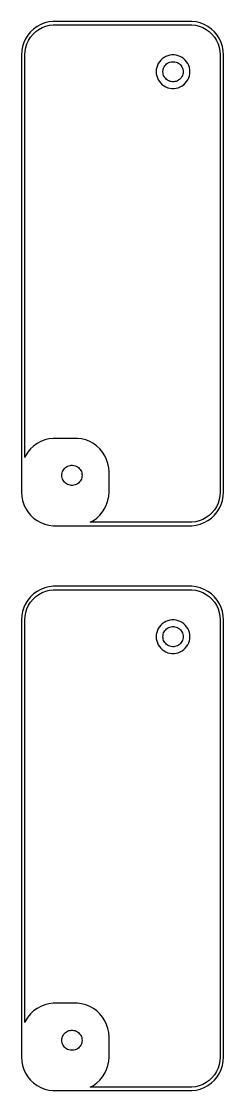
# Model space of a CAD drawing. Header units: metres. Extents: x -15 to 15, y 299 to 709.
# Drawn here: x -15 to 15, y 550.5 to 709.5 of the extents above; entities that cross this region are included whole.
import ezdxf

# ---------------------------------------------------------------- set-up
doc = ezdxf.new("R2010")
doc.units = ezdxf.units.M

msp = doc.modelspace()

# ---------------------------------------------------------------- linework, layer by layer
for p, q in [((-11.5451, 709.255), (-12.1289, 709.024)), ((-10.9369, 709.411), (-11.5451, 709.255)), ((-10.3139, 709.49), (-10.9369, 709.411)), ((10.3139, 709.49), (-10.3139, 709.49)), ((10.9369, 709.411), (10.3139, 709.49)), ((11.5451, 709.255), (10.9369, 709.411)), ((12.1289, 709.024), (11.5451, 709.255)), ((-13.6448, 707.923), (-14.0451, 707.439)), ((-13.1871, 708.353), (-13.6448, 707.923)), ((-13.6406, 707.145), (-13.2803, 707.58)), ((-13.2803, 707.58), (-12.8684, 707.967)), ((-12.6791, 708.722), (-13.1871, 708.353)), ((-12.8684, 707.967), (-12.4112, 708.299)), ((-12.1289, 709.024), (-12.6791, 708.722)), ((-12.4112, 708.299), (-11.916, 708.572)), ((-11.916, 708.572), (-11.3906, 708.78)), ((-11.3906, 708.78), (-10.8432, 708.92)), ((-10.8432, 708.92), (-10.2825, 708.991)), ((-10.2825, 708.991), (10.2825, 708.991)), ((10.2825, 708.991), (10.8432, 708.92)), ((10.8432, 708.92), (11.3906, 708.78)), ((11.3906, 708.78), (11.916, 708.572)), ((11.916, 708.572), (12.4112, 708.299)), ((12.6791, 708.722), (12.1289, 709.024)), ((12.4112, 708.299), (12.8684, 707.967)), ((13.1871, 708.353), (12.6791, 708.722)), ((12.8684, 707.967), (13.2803, 707.58)), ((13.6448, 707.923), (13.1871, 708.353)), ((13.2803, 707.58), (13.6406, 707.145)), ((14.0451, 707.439), (13.6448, 707.923)), ((-14.6489, 706.341), (-14.8429, 705.743)), ((-14.3815, 706.909), (-14.6489, 706.341)), ((-14.0451, 707.439), (-14.3815, 706.909)), ((-14.3586, 705.619), (-14.184, 706.157)), ((-14.184, 706.157), (-13.9434, 706.668)), ((-13.9434, 706.668), (-13.6406, 707.145)), ((13.6406, 707.145), (13.9434, 706.668)), ((13.9434, 706.668), (14.184, 706.157)), ((14.3815, 706.909), (14.0451, 707.439)), ((14.184, 706.157), (14.3586, 705.619)), ((14.6489, 706.341), (14.3815, 706.909)), ((14.8429, 705.743), (14.6489, 706.341)), ((-14.9606, 705.127), (-15, 704.5)), ((-15, 704.5), (-15, 639.5)), ((-14.8429, 705.743), (-14.9606, 705.127)), ((-14.5, 704.5), (-14.4645, 705.064)), ((-14.5, 644.657), (-14.5, 704.5)), ((-14.4645, 705.064), (-14.3586, 705.619)), ((6.72745, 704.378), (6.43555, 704.262)), ((7.03154, 704.456), (6.72745, 704.378)), ((7.34302, 704.495), (7.03154, 704.456)), ((7.65697, 704.495), (7.34302, 704.495)), ((7.96844, 704.456), (7.65697, 704.495)), ((8.27254, 704.378), (7.96844, 704.456)), ((8.56444, 704.262), (8.27254, 704.378)), ((14.3586, 705.619), (14.4645, 705.064)), ((14.4645, 705.064), (14.5, 704.5)), ((14.5, 704.5), (14.5, 639.5)), ((14.9606, 705.127), (14.8429, 705.743)), ((15, 704.5), (14.9606, 705.127)), ((15, 639.5), (15, 704.5)), ((5.17555, 702.92), (5.07854, 702.622)), ((5.30922, 703.204), (5.17555, 702.92)), ((5.47745, 703.469), (5.30922, 703.204)), ((5.67757, 703.711), (5.47745, 703.469)), ((5.90643, 703.926), (5.67757, 703.711)), ((6.16043, 704.111), (5.90643, 703.926)), ((6.10533, 702.552), (6.18553, 702.723)), ((6.43555, 704.262), (6.16043, 704.111)), ((6.18553, 702.723), (6.28647, 702.882)), ((6.28647, 702.882), (6.40654, 703.027)), ((6.40654, 703.027), (6.54385, 703.156)), ((6.54385, 703.156), (6.69626, 703.266)), ((6.69626, 703.266), (6.86133, 703.357)), ((6.86133, 703.357), (7.03647, 703.427)), ((7.03647, 703.427), (7.21892, 703.473)), ((7.21892, 703.473), (7.40581, 703.497)), ((7.40581, 703.497), (7.59418, 703.497)), ((7.59418, 703.497), (7.78107, 703.473)), ((7.78107, 703.473), (7.96352, 703.427)), ((7.96352, 703.427), (8.13866, 703.357)), ((8.13866, 703.357), (8.30373, 703.266)), ((8.30373, 703.266), (8.45613, 703.156)), ((8.45613, 703.156), (8.59344, 703.027)), ((8.83955, 704.111), (8.56444, 704.262)), ((8.59344, 703.027), (8.71352, 702.882)), ((8.71352, 702.882), (8.81445, 702.723)), ((8.81445, 702.723), (8.89465, 702.552)), ((9.09355, 703.926), (8.83955, 704.111)), ((9.32242, 703.711), (9.09355, 703.926)), ((9.52254, 703.469), (9.32242, 703.711)), ((9.69077, 703.204), (9.52254, 703.469)), ((9.82443, 702.92), (9.69077, 703.204)), ((9.92145, 702.622), (9.82443, 702.92)), ((5.0197, 702.313), (5, 702)), ((5, 702), (5.0197, 701.687)), ((5.07854, 702.622), (5.0197, 702.313)), ((5.0197, 701.687), (5.07854, 701.378)), ((5.07854, 701.378), (5.17555, 701.08)), ((6, 702), (6.01183, 702.188)), ((6.01183, 701.812), (6, 702)), ((6.01183, 702.188), (6.04712, 702.373)), ((6.04712, 701.627), (6.01183, 701.812)), ((6.04712, 702.373), (6.10533, 702.552)), ((6.10533, 701.448), (6.04712, 701.627)), ((6.18553, 701.277), (6.10533, 701.448)), ((6.28647, 701.118), (6.18553, 701.277)), ((6.40654, 700.973), (6.28647, 701.118)), ((8.71352, 701.118), (8.59344, 700.973)), ((8.81445, 701.277), (8.71352, 701.118)), ((8.89465, 701.448), (8.81445, 701.277)), ((8.89465, 702.552), (8.95287, 702.373)), ((8.95287, 701.627), (8.89465, 701.448)), ((8.95287, 702.373), (8.98816, 702.188)), ((8.98816, 701.812), (8.95287, 701.627)), ((8.98816, 702.188), (9, 702)), ((9, 702), (8.98816, 701.812)), ((9.82443, 701.08), (9.92145, 701.378)), ((9.98029, 702.313), (9.92145, 702.622)), ((9.92145, 701.378), (9.98029, 701.687)), ((10, 702), (9.98029, 702.313)), ((9.98029, 701.687), (10, 702)), ((5.17555, 701.08), (5.30922, 700.796)), ((5.30922, 700.796), (5.47745, 700.531)), ((5.47745, 700.531), (5.67757, 700.289)), ((5.67757, 700.289), (5.90643, 700.074)), ((5.90643, 700.074), (6.16043, 699.889)), ((6.16043, 699.889), (6.43555, 699.738)), ((6.54385, 700.844), (6.40654, 700.973)), ((6.43555, 699.738), (6.72745, 699.622)), ((6.69626, 700.734), (6.54385, 700.844)), ((6.86133, 700.643), (6.69626, 700.734)), ((6.72745, 699.622), (7.03154, 699.544)), ((7.03647, 700.573), (6.86133, 700.643)), ((7.03154, 699.544), (7.34302, 699.505)), ((7.21892, 700.527), (7.03647, 700.573)), ((7.40581, 700.503), (7.21892, 700.527)), ((7.59418, 700.503), (7.40581, 700.503)), ((7.78107, 700.527), (7.59418, 700.503)), ((7.65697, 699.505), (7.96844, 699.544)), ((7.96352, 700.573), (7.78107, 700.527)), ((8.13866, 700.643), (7.96352, 700.573)), ((7.96844, 699.544), (8.27254, 699.622)), ((8.30373, 700.734), (8.13866, 700.643)), ((8.27254, 699.622), (8.56444, 699.738)), ((8.45613, 700.844), (8.30373, 700.734)), ((8.59344, 700.973), (8.45613, 700.844)), ((8.56444, 699.738), (8.83955, 699.889)), ((8.83955, 699.889), (9.09355, 700.074)), ((9.09355, 700.074), (9.32242, 700.289)), ((9.32242, 700.289), (9.52254, 700.531)), ((9.52254, 700.531), (9.69077, 700.796)), ((9.69077, 700.796), (9.82443, 701.08)), ((7.34302, 699.505), (7.65697, 699.505)), ((-11.5451, 647.255), (-12.1289, 647.024)), ((-10.9369, 647.411), (-11.5451, 647.255)), ((-10.3139, 647.49), (-10.9369, 647.411)), ((-6.68604, 647.49), (-10.3139, 647.49)), ((-6.06308, 647.411), (-6.68604, 647.49)), ((-5.45491, 647.255), (-6.06308, 647.411)), ((-4.87109, 647.024), (-5.45491, 647.255)), ((-13.6448, 645.923), (-14.0451, 645.439)), ((-13.1871, 646.353), (-13.6448, 645.923)), ((-12.6791, 646.722), (-13.1871, 646.353)), ((-12.1289, 647.024), (-12.6791, 646.722)), ((-4.32086, 646.722), (-4.87109, 647.024)), ((-3.81287, 646.353), (-4.32086, 646.722)), ((-3.35515, 645.923), (-3.81287, 646.353)), ((-2.95491, 645.439), (-3.35515, 645.923)), ((-14.3815, 644.909), (-14.5, 644.657)), ((-14.0451, 645.439), (-14.3815, 644.909)), ((-2.61845, 644.909), (-2.95491, 645.439)), ((-2.3511, 644.341), (-2.61845, 644.909)), ((-2.15707, 643.743), (-2.3511, 644.341)), ((-8.98816, 642.188), (-8.95287, 642.373)), ((-8.95287, 642.373), (-8.89465, 642.552)), ((-8.89465, 642.552), (-8.81445, 642.723)), ((-8.81445, 642.723), (-8.71352, 642.882)), ((-8.71352, 642.882), (-8.59344, 643.027)), ((-8.59344, 643.027), (-8.45613, 643.156)), ((-8.45613, 643.156), (-8.30373, 643.266)), ((-8.30373, 643.266), (-8.13866, 643.357)), ((-8.13866, 643.357), (-7.96352, 643.427)), ((-7.96352, 643.427), (-7.78107, 643.473)), ((-7.78107, 643.473), (-7.59418, 643.497)), ((-7.59418, 643.497), (-7.40581, 643.497)), ((-7.40581, 643.497), (-7.21892, 643.473)), ((-7.21892, 643.473), (-7.03647, 643.427)), ((-7.03647, 643.427), (-6.86133, 643.357)), ((-6.86133, 643.357), (-6.69626, 643.266)), ((-6.69626, 643.266), (-6.54385, 643.156)), ((-6.54385, 643.156), (-6.40654, 643.027)), ((-6.40654, 643.027), (-6.28647, 642.882)), ((-6.28647, 642.882), (-6.18553, 642.723)), ((-6.18553, 642.723), (-6.10533, 642.552)), ((-6.10533, 642.552), (-6.04712, 642.373)), ((-6.04712, 642.373), (-6.01183, 642.188)), ((-2.03941, 643.127), (-2.15707, 643.743)), ((-2, 642.5), (-2.03941, 643.127)), ((-2, 639.5), (-2, 642.5)), ((-9, 642), (-8.98816, 642.188)), ((-8.98816, 641.812), (-9, 642)), ((-8.95287, 641.627), (-8.98816, 641.812)), ((-8.89465, 641.448), (-8.95287, 641.627)), ((-8.81445, 641.277), (-8.89465, 641.448)), ((-8.71352, 641.118), (-8.81445, 641.277)), ((-8.59344, 640.973), (-8.71352, 641.118)), ((-8.45613, 640.844), (-8.59344, 640.973)), ((-8.30373, 640.734), (-8.45613, 640.844)), ((-8.13866, 640.643), (-8.30373, 640.734)), ((-6.69626, 640.734), (-6.86133, 640.643)), ((-6.54385, 640.844), (-6.69626, 640.734)), ((-6.40654, 640.973), (-6.54385, 640.844)), ((-6.28647, 641.118), (-6.40654, 640.973)), ((-6.18553, 641.277), (-6.28647, 641.118)), ((-6.10533, 641.448), (-6.18553, 641.277)), ((-6.04712, 641.627), (-6.10533, 641.448)), ((-6.01183, 641.812), (-6.04712, 641.627)), ((-6.01183, 642.188), (-6, 642)), ((-6, 642), (-6.01183, 641.812)), ((-15, 639.5), (-14.9606, 638.873)), ((-7.96352, 640.573), (-8.13866, 640.643)), ((-7.78107, 640.527), (-7.96352, 640.573)), ((-7.59418, 640.503), (-7.78107, 640.527)), ((-7.40581, 640.503), (-7.59418, 640.503)), ((-7.21892, 640.527), (-7.40581, 640.503)), ((-7.03647, 640.573), (-7.21892, 640.527)), ((-6.86133, 640.643), (-7.03647, 640.573)), ((-2.03941, 638.873), (-2, 639.5)), ((14.5, 639.5), (14.4645, 638.936)), ((14.9606, 638.873), (15, 639.5)), ((-14.9606, 638.873), (-14.8429, 638.257)), ((-14.8429, 638.257), (-14.6489, 637.659)), ((-14.6489, 637.659), (-14.3815, 637.091)), ((-2.61845, 637.091), (-2.3511, 637.659)), ((-2.3511, 637.659), (-2.15707, 638.257)), ((-2.15707, 638.257), (-2.03941, 638.873)), ((14.184, 637.843), (13.9434, 637.332)), ((14.3586, 638.381), (14.184, 637.843)), ((14.4645, 638.936), (14.3586, 638.381)), ((14.3815, 637.091), (14.6489, 637.659)), ((14.6489, 637.659), (14.8429, 638.257)), ((14.8429, 638.257), (14.9606, 638.873)), ((-14.3815, 637.091), (-14.0451, 636.561)), ((-14.0451, 636.561), (-13.6448, 636.077)), ((-13.6448, 636.077), (-13.1871, 635.647)), ((-3.81287, 635.647), (-3.35515, 636.077)), ((-3.35515, 636.077), (-2.95491, 636.561)), ((-2.95491, 636.561), (-2.61845, 637.091)), ((12.8684, 636.033), (12.4112, 635.701)), ((13.2803, 636.42), (12.8684, 636.033)), ((13.1871, 635.647), (13.6448, 636.077)), ((13.6406, 636.855), (13.2803, 636.42)), ((13.9434, 637.332), (13.6406, 636.855)), ((13.6448, 636.077), (14.0451, 636.561)), ((14.0451, 636.561), (14.3815, 637.091)), ((-13.1871, 635.647), (-12.6791, 635.278)), ((-12.6791, 635.278), (-12.1289, 634.976)), ((-12.1289, 634.976), (-11.5451, 634.745)), ((-11.5451, 634.745), (-10.9369, 634.589)), ((-10.9369, 634.589), (-10.3139, 634.51)), ((-10.3139, 634.51), (10.3139, 634.51)), ((-4.81104, 635.009), (-4.32086, 635.278)), ((10.2825, 635.009), (-4.81104, 635.009)), ((-4.32086, 635.278), (-3.81287, 635.647)), ((10.8432, 635.08), (10.2825, 635.009)), ((10.3139, 634.51), (10.9369, 634.589)), ((11.3906, 635.22), (10.8432, 635.08)), ((10.9369, 634.589), (11.5451, 634.745)), ((11.916, 635.428), (11.3906, 635.22)), ((11.5451, 634.745), (12.1289, 634.976)), ((12.4112, 635.701), (11.916, 635.428)), ((12.1289, 634.976), (12.6791, 635.278)), ((12.6791, 635.278), (13.1871, 635.647)), ((-12.1289, 625.024), (-12.6791, 624.722)), ((-11.5451, 625.255), (-12.1289, 625.024)), ((-10.9369, 625.411), (-11.5451, 625.255)), ((-11.3906, 624.78), (-10.8432, 624.92)), ((-10.3139, 625.49), (-10.9369, 625.411)), ((-10.8432, 624.92), (-10.2825, 624.991)), ((10.3139, 625.49), (-10.3139, 625.49)), ((-10.2825, 624.991), (10.2825, 624.991)), ((10.2825, 624.991), (10.8432, 624.92)), ((10.9369, 625.411), (10.3139, 625.49)), ((10.8432, 624.92), (11.3906, 624.78)), ((11.5451, 625.255), (10.9369, 625.411)), ((12.1289, 625.024), (11.5451, 625.255)), ((12.6791, 624.722), (12.1289, 625.024)), ((-14.0451, 623.439), (-14.3815, 622.909)), ((-13.6448, 623.923), (-14.0451, 623.439)), ((-13.1871, 624.353), (-13.6448, 623.923)), ((-13.6406, 623.145), (-13.2803, 623.58)), ((-13.2803, 623.58), (-12.8684, 623.967)), ((-12.6791, 624.722), (-13.1871, 624.353)), ((-12.8684, 623.967), (-12.4112, 624.299)), ((-12.4112, 624.299), (-11.916, 624.572)), ((-11.916, 624.572), (-11.3906, 624.78)), ((11.3906, 624.78), (11.916, 624.572)), ((11.916, 624.572), (12.4112, 624.299)), ((12.4112, 624.299), (12.8684, 623.967)), ((13.1871, 624.353), (12.6791, 624.722)), ((12.8684, 623.967), (13.2803, 623.58)), ((13.6448, 623.923), (13.1871, 624.353)), ((13.2803, 623.58), (13.6406, 623.145)), ((14.0451, 623.439), (13.6448, 623.923)), ((14.3815, 622.909), (14.0451, 623.439)), ((-14.8429, 621.743), (-14.9606, 621.127)), ((-14.6489, 622.341), (-14.8429, 621.743)), ((-14.3815, 622.909), (-14.6489, 622.341)), ((-14.4645, 621.064), (-14.3586, 621.619)), ((-14.3586, 621.619), (-14.184, 622.157)), ((-14.184, 622.157), (-13.9434, 622.668)), ((-13.9434, 622.668), (-13.6406, 623.145)), ((13.6406, 623.145), (13.9434, 622.668)), ((13.9434, 622.668), (14.184, 622.157)), ((14.184, 622.157), (14.3586, 621.619)), ((14.3586, 621.619), (14.4645, 621.064)), ((14.6489, 622.341), (14.3815, 622.909)), ((14.8429, 621.743), (14.6489, 622.341)), ((14.9606, 621.127), (14.8429, 621.743)), ((-14.9606, 621.127), (-15, 620.5)), ((-15, 620.5), (-15, 555.5)), ((-14.5, 620.5), (-14.4645, 621.064)), ((-14.5, 560.657), (-14.5, 620.5)), ((6.16043, 620.111), (5.90643, 619.926)), ((6.43555, 620.262), (6.16043, 620.111)), ((6.72745, 620.378), (6.43555, 620.262)), ((7.03154, 620.456), (6.72745, 620.378)), ((7.34302, 620.495), (7.03154, 620.456)), ((7.65697, 620.495), (7.34302, 620.495)), ((7.96844, 620.456), (7.65697, 620.495)), ((8.27254, 620.378), (7.96844, 620.456)), ((8.56444, 620.262), (8.27254, 620.378)), ((8.83955, 620.111), (8.56444, 620.262)), ((9.09355, 619.926), (8.83955, 620.111)), ((14.4645, 621.064), (14.5, 620.5)), ((14.5, 620.5), (14.5, 555.5)), ((15, 620.5), (14.9606, 621.127)), ((15, 555.5), (15, 620.5)), ((5.07854, 618.622), (5.0197, 618.313)), ((5.17555, 618.92), (5.07854, 618.622)), ((5.30922, 619.204), (5.17555, 618.92)), ((5.47745, 619.469), (5.30922, 619.204)), ((5.67757, 619.711), (5.47745, 619.469)), ((5.90643, 619.926), (5.67757, 619.711)), ((6.04712, 618.373), (6.10533, 618.552)), ((6.10533, 618.552), (6.18553, 618.723)), ((6.18553, 618.723), (6.28647, 618.882)), ((6.28647, 618.882), (6.40654, 619.027)), ((6.40654, 619.027), (6.54385, 619.156)), ((6.54385, 619.156), (6.69626, 619.266)), ((6.69626, 619.266), (6.86133, 619.357)), ((6.86133, 619.357), (7.03647, 619.427)), ((7.03647, 619.427), (7.21892, 619.473)), ((7.21892, 619.473), (7.40581, 619.497)), ((7.40581, 619.497), (7.59418, 619.497)), ((7.59418, 619.497), (7.78107, 619.473)), ((7.78107, 619.473), (7.96352, 619.427)), ((7.96352, 619.427), (8.13866, 619.357)), ((8.13866, 619.357), (8.30373, 619.266)), ((8.30373, 619.266), (8.45613, 619.156)), ((8.45613, 619.156), (8.59344, 619.027)), ((8.59344, 619.027), (8.71352, 618.882)), ((8.71352, 618.882), (8.81445, 618.723)), ((8.81445, 618.723), (8.89465, 618.552)), ((8.89465, 618.552), (8.95287, 618.373)), ((9.32242, 619.711), (9.09355, 619.926)), ((9.52254, 619.469), (9.32242, 619.711)), ((9.69077, 619.204), (9.52254, 619.469)), ((9.82443, 618.92), (9.69077, 619.204)), ((9.92145, 618.622), (9.82443, 618.92)), ((9.98029, 618.313), (9.92145, 618.622)), ((5.0197, 618.313), (5, 618)), ((5, 618), (5.0197, 617.687)), ((5.0197, 617.687), (5.07854, 617.378)), ((5.07854, 617.378), (5.17555, 617.08)), ((5.17555, 617.08), (5.30922, 616.796)), ((6, 618), (6.01183, 618.188)), ((6.01183, 617.812), (6, 618)), ((6.01183, 618.188), (6.04712, 618.373)), ((6.04712, 617.627), (6.01183, 617.812)), ((6.10533, 617.448), (6.04712, 617.627)), ((6.18553, 617.277), (6.10533, 617.448)), ((6.28647, 617.118), (6.18553, 617.277)), ((6.40654, 616.973), (6.28647, 617.118)), ((6.54385, 616.844), (6.40654, 616.973)), ((6.69626, 616.734), (6.54385, 616.844)), ((8.45613, 616.844), (8.30373, 616.734)), ((8.59344, 616.973), (8.45613, 616.844)), ((8.71352, 617.118), (8.59344, 616.973)), ((8.81445, 617.277), (8.71352, 617.118)), ((8.89465, 617.448), (8.81445, 617.277)), ((8.95287, 617.627), (8.89465, 617.448)), ((8.95287, 618.373), (8.98816, 618.188)), ((8.98816, 617.812), (8.95287, 617.627)), ((8.98816, 618.188), (9, 618)), ((9, 618), (8.98816, 617.812)), ((9.69077, 616.796), (9.82443, 617.08)), ((9.82443, 617.08), (9.92145, 617.378)), ((9.92145, 617.378), (9.98029, 617.687)), ((10, 618), (9.98029, 618.313)), ((9.98029, 617.687), (10, 618)), ((5.30922, 616.796), (5.47745, 616.531)), ((5.47745, 616.531), (5.67757, 616.289)), ((5.67757, 616.289), (5.90643, 616.074)), ((5.90643, 616.074), (6.16043, 615.889)), ((6.16043, 615.889), (6.43555, 615.738)), ((6.43555, 615.738), (6.72745, 615.622)), ((6.86133, 616.643), (6.69626, 616.734)), ((6.72745, 615.622), (7.03154, 615.544)), ((7.03647, 616.573), (6.86133, 616.643)), ((7.03154, 615.544), (7.34302, 615.505)), ((7.21892, 616.527), (7.03647, 616.573)), ((7.40581, 616.503), (7.21892, 616.527)), ((7.34302, 615.505), (7.65697, 615.505)), ((7.59418, 616.503), (7.40581, 616.503)), ((7.78107, 616.527), (7.59418, 616.503)), ((7.65697, 615.505), (7.96844, 615.544)), ((7.96352, 616.573), (7.78107, 616.527)), ((8.13866, 616.643), (7.96352, 616.573)), ((7.96844, 615.544), (8.27254, 615.622)), ((8.30373, 616.734), (8.13866, 616.643)), ((8.27254, 615.622), (8.56444, 615.738)), ((8.56444, 615.738), (8.83955, 615.889)), ((8.83955, 615.889), (9.09355, 616.074)), ((9.09355, 616.074), (9.32242, 616.289)), ((9.32242, 616.289), (9.52254, 616.531)), ((9.52254, 616.531), (9.69077, 616.796)), ((-12.1289, 563.024), (-12.6791, 562.722)), ((-11.5451, 563.255), (-12.1289, 563.024)), ((-10.9369, 563.411), (-11.5451, 563.255)), ((-10.3139, 563.49), (-10.9369, 563.411)), ((-6.68604, 563.49), (-10.3139, 563.49)), ((-6.06308, 563.411), (-6.68604, 563.49)), ((-5.45491, 563.255), (-6.06308, 563.411)), ((-4.87109, 563.024), (-5.45491, 563.255)), ((-4.32086, 562.722), (-4.87109, 563.024)), ((-14.0451, 561.439), (-14.3815, 560.909)), ((-13.6448, 561.923), (-14.0451, 561.439)), ((-13.1871, 562.353), (-13.6448, 561.923)), ((-12.6791, 562.722), (-13.1871, 562.353)), ((-3.81287, 562.353), (-4.32086, 562.722)), ((-3.35515, 561.923), (-3.81287, 562.353)), ((-2.95491, 561.439), (-3.35515, 561.923)), ((-2.61845, 560.909), (-2.95491, 561.439)), ((-14.3815, 560.909), (-14.5, 560.657)), ((-2.3511, 560.341), (-2.61845, 560.909)), ((-2.15707, 559.743), (-2.3511, 560.341)), ((-2.03941, 559.127), (-2.15707, 559.743)), ((-9, 558), (-8.98816, 558.188)), ((-8.98816, 558.188), (-8.95287, 558.373)), ((-8.95287, 558.373), (-8.89465, 558.552)), ((-8.89465, 558.552), (-8.81445, 558.723)), ((-8.81445, 558.723), (-8.71352, 558.882)), ((-8.71352, 558.882), (-8.59344, 559.027)), ((-8.59344, 559.027), (-8.45613, 559.156)), ((-8.45613, 559.156), (-8.30373, 559.266)), ((-8.30373, 559.266), (-8.13866, 559.357)), ((-8.13866, 559.357), (-7.96352, 559.427)), ((-7.96352, 559.427), (-7.78107, 559.473)), ((-7.78107, 559.473), (-7.59418, 559.497)), ((-7.59418, 559.497), (-7.40581, 559.497)), ((-7.40581, 559.497), (-7.21892, 559.473)), ((-7.21892, 559.473), (-7.03647, 559.427)), ((-7.03647, 559.427), (-6.86133, 559.357)), ((-6.86133, 559.357), (-6.69626, 559.266)), ((-6.69626, 559.266), (-6.54385, 559.156)), ((-6.54385, 559.156), (-6.40654, 559.027)), ((-6.40654, 559.027), (-6.28647, 558.882)), ((-6.28647, 558.882), (-6.18553, 558.723)), ((-6.18553, 558.723), (-6.10533, 558.552)), ((-6.10533, 558.552), (-6.04712, 558.373)), ((-6.04712, 558.373), (-6.01183, 558.188)), ((-6.01183, 558.188), (-6, 558)), ((-2, 558.5), (-2.03941, 559.127)), ((-2, 555.5), (-2, 558.5)), ((-8.98816, 557.812), (-9, 558)), ((-8.95287, 557.627), (-8.98816, 557.812)), ((-8.89465, 557.448), (-8.95287, 557.627)), ((-8.81445, 557.277), (-8.89465, 557.448)), ((-8.71352, 557.118), (-8.81445, 557.277)), ((-8.59344, 556.973), (-8.71352, 557.118)), ((-8.45613, 556.844), (-8.59344, 556.973)), ((-8.30373, 556.734), (-8.45613, 556.844)), ((-8.13866, 556.643), (-8.30373, 556.734)), ((-7.96352, 556.573), (-8.13866, 556.643)), ((-7.78107, 556.527), (-7.96352, 556.573)), ((-7.59418, 556.503), (-7.78107, 556.527)), ((-7.40581, 556.503), (-7.59418, 556.503)), ((-7.21892, 556.527), (-7.40581, 556.503)), ((-7.03647, 556.573), (-7.21892, 556.527)), ((-6.86133, 556.643), (-7.03647, 556.573)), ((-6.69626, 556.734), (-6.86133, 556.643)), ((-6.54385, 556.844), (-6.69626, 556.734)), ((-6.40654, 556.973), (-6.54385, 556.844)), ((-6.28647, 557.118), (-6.40654, 556.973)), ((-6.18553, 557.277), (-6.28647, 557.118)), ((-6.10533, 557.448), (-6.18553, 557.277)), ((-6.04712, 557.627), (-6.10533, 557.448)), ((-6.01183, 557.812), (-6.04712, 557.627)), ((-6, 558), (-6.01183, 557.812)), ((-15, 555.5), (-14.9606, 554.873)), ((-14.9606, 554.873), (-14.8429, 554.257)), ((-2.15707, 554.257), (-2.03941, 554.873)), ((-2.03941, 554.873), (-2, 555.5)), ((14.4645, 554.936), (14.3586, 554.381)), ((14.5, 555.5), (14.4645, 554.936)), ((14.8429, 554.257), (14.9606, 554.873)), ((14.9606, 554.873), (15, 555.5)), ((-14.8429, 554.257), (-14.6489, 553.659)), ((-14.6489, 553.659), (-14.3815, 553.091)), ((-2.61845, 553.091), (-2.3511, 553.659)), ((-2.3511, 553.659), (-2.15707, 554.257)), ((13.9434, 553.332), (13.6406, 552.855)), ((14.184, 553.843), (13.9434, 553.332)), ((14.3586, 554.381), (14.184, 553.843)), ((14.3815, 553.091), (14.6489, 553.659)), ((14.6489, 553.659), (14.8429, 554.257)), ((-14.3815, 553.091), (-14.0451, 552.561)), ((-14.0451, 552.561), (-13.6448, 552.077)), ((-13.6448, 552.077), (-13.1871, 551.647)), ((-3.81287, 551.647), (-3.35515, 552.077)), ((-3.35515, 552.077), (-2.95491, 552.561)), ((-2.95491, 552.561), (-2.61845, 553.091)), ((12.4112, 551.701), (11.916, 551.428)), ((12.8684, 552.033), (12.4112, 551.701)), ((13.2803, 552.42), (12.8684, 552.033)), ((13.1871, 551.647), (13.6448, 552.077)), ((13.6406, 552.855), (13.2803, 552.42)), ((13.6448, 552.077), (14.0451, 552.561)), ((14.0451, 552.561), (14.3815, 553.091)), ((-13.1871, 551.647), (-12.6791, 551.278)), ((-12.6791, 551.278), (-12.1289, 550.976)), ((-12.1289, 550.976), (-11.5451, 550.745)), ((-11.5451, 550.745), (-10.9369, 550.589)), ((-10.9369, 550.589), (-10.3139, 550.51)), ((-10.3139, 550.51), (10.3139, 550.51)), ((-4.81104, 551.009), (-4.32086, 551.278)), ((10.2825, 551.009), (-4.81104, 551.009)), ((-4.32086, 551.278), (-3.81287, 551.647)), ((10.8432, 551.08), (10.2825, 551.009)), ((10.3139, 550.51), (10.9369, 550.589)), ((11.3906, 551.22), (10.8432, 551.08)), ((10.9369, 550.589), (11.5451, 550.745)), ((11.916, 551.428), (11.3906, 551.22)), ((11.5451, 550.745), (12.1289, 550.976)), ((12.1289, 550.976), (12.6791, 551.278)), ((12.6791, 551.278), (13.1871, 551.647))]:
    msp.add_line(p, q)

doc.saveas('drawing.dxf')
